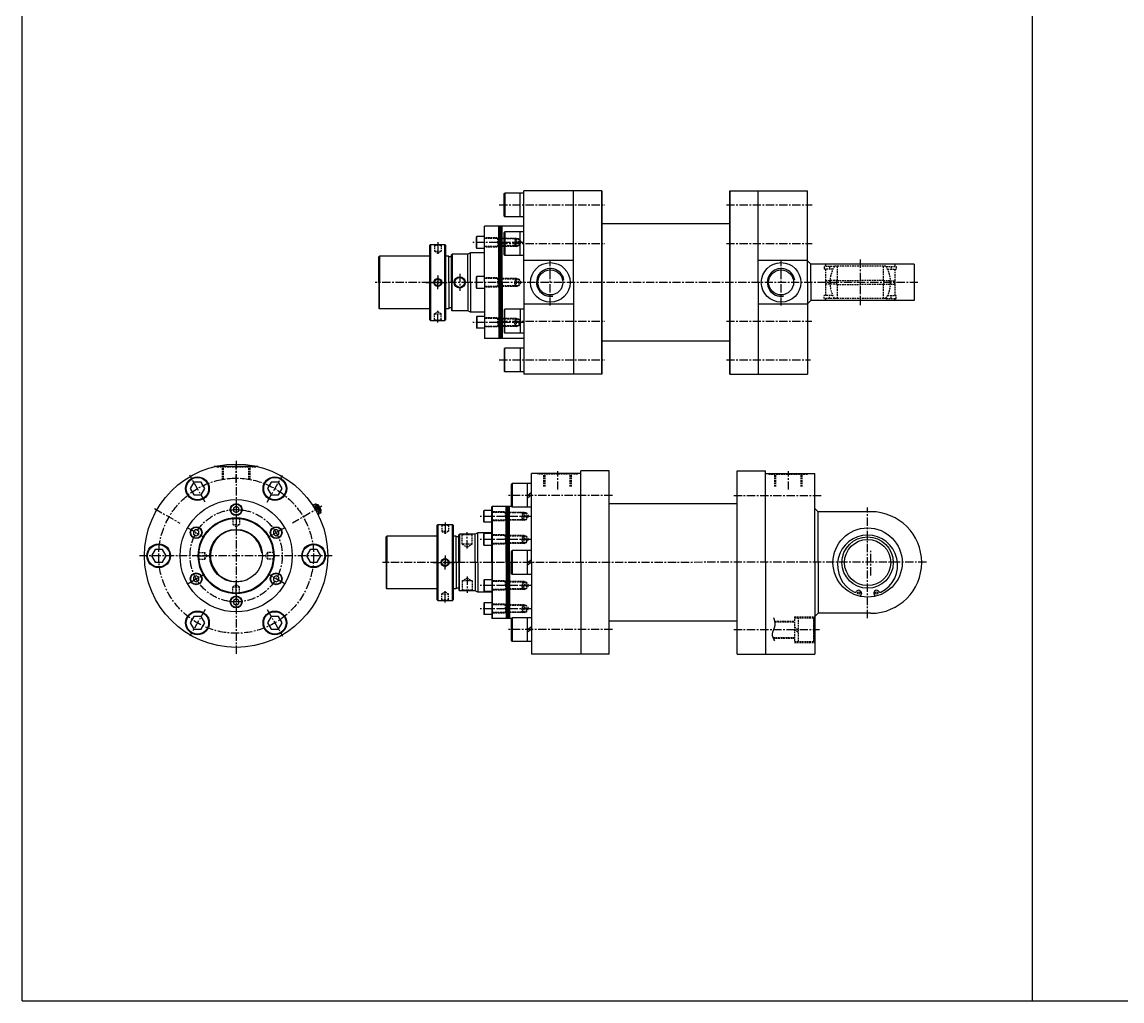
# Model space of a CAD drawing. Extents: x 0 to 8675, y 0 to 2968.
# Drawn here: x 0 to 1668, y 0 to 1484 of the extents above; entities that cross this region are included whole.
import ezdxf

# ---------------------------------------------------------------- set-up
doc = ezdxf.new("R2010")
doc.units = 0
doc.header["$LTSCALE"] = 5
doc.header["$MEASUREMENT"] = 0
doc.header["$PDMODE"] = 34
doc.linetypes.add('CENTERX2', pattern=[4, 2.5, -0.5, 0.5, -0.5])
doc.linetypes.add('HIDDENX2', pattern=[0.75, 0.5, -0.25])
doc.layers.get('0').update_dxf_attribs({"linetype": 'CONTINUOUS'})
doc.layers.get('Defpoints').update_dxf_attribs({"linetype": 'CONTINUOUS'})
for name, color, linetype in [('CEN', 1, 'CENTERX2'), ('DIM', 3, 'CONTINUOUS'), ('HID', 2, 'HIDDENX2'), ('ML', 3, 'CONTINUOUS'), ('테두리', 7, 'CONTINUOUS')]:
    doc.layers.add(name, color=color, linetype=linetype)

msp = doc.modelspace()

# ---------------------------------------------------------------- linework, layer by layer
for p, q in [((0, 0), (0, 1902.7)), ((1532.4, 0), (1532.4, 1902.7))]:
    msp.add_line(p, q)
at = {"layer": 'CEN'}
for p, q in [((723.7, 1206.7), (884.2, 1206.7)), ((1068.3, 1206.7), (1198.3, 1206.7)), ((630.5, 1150), (630.5, 1130.4)), ((630.5, 1150), (630.5, 1130.4)), ((760.9, 1149.8), (683.7, 1149.8)), ((723.7, 1148), (884.2, 1148)), ((1068.3, 1148), (1198.5, 1148)), ((801.3, 1054), (801.3, 1123.6)), ((1151.3, 1054), (1151.3, 1123.6)), ((1271.3, 1123.8), (1271.3, 1054.5)), ((663.8, 1102.2), (663.8, 1076.3)), ((1358.9, 1089.2), (535.8, 1089.2)), ((612.4, 1089.2), (647.7, 1089.2)), ((612.4, 1089.2), (647.7, 1089.2)), ((612.4, 1089.2), (647.7, 1089.2)), ((612.4, 1089.2), (647.7, 1089.2)), ((630.5, 1099.7), (630.5, 1079.4)), ((630.5, 1078.7), (630.5, 1099)), ((630.5, 1028.5), (630.5, 1048)), ((630.5, 1028.5), (630.5, 1048)), ((760.9, 1028.6), (683.7, 1028.6)), ((723.7, 1030.5), (884.2, 1030.5)), ((1068.3, 1030.5), (1198, 1030.5)), ((723.7, 971.7), (884.2, 971.7)), ((1068.3, 971.7), (1196.1, 971.7)), ((324.8, 818.6), (324.8, 526)), ((324.8, 785.4), (324.8, 813.2)), ((812.5, 775.1), (812.5, 802.9)), ((1162.5, 775.1), (1162.5, 802.9)), ((277.8, 756.3), (254.4, 796.9)), ((371.9, 756.3), (395.3, 796.9)), ((895.5, 766.4), (735.1, 766.4)), ((1079.5, 766.4), (1213.3, 766.4)), ((201.2, 746.3), (239.2, 724.4)), ((324.8, 734.1), (324.8, 716.1)), ((454.6, 749.8), (410.5, 724.4)), ((772, 734.6), (694.9, 734.6)), ((1282.5, 580.2), (1282.5, 748.1)), ((641.7, 725.4), (641.7, 705.8)), ((641.7, 725.4), (641.7, 705.8)), ((252.2, 716.8), (276.2, 702.9)), ((397.5, 716.8), (373.4, 702.9)), ((675, 686.1), (675, 710.7)), ((772, 699.6), (694.9, 699.6)), ((470.6, 674.9), (177.7, 674.9)), ((265.6, 674.9), (283.6, 674.9)), ((384.1, 674.9), (366, 674.9)), ((641.7, 675.1), (641.7, 654.9)), ((641.7, 654.1), (641.7, 674.4)), ((1287.5, 645.1), (1287.5, 682.3)), ((1371.9, 665.1), (547, 664.6)), ((623.6, 664.6), (658.9, 664.6)), ((623.6, 664.6), (658.9, 664.6)), ((623.6, 664.6), (658.9, 664.6)), ((623.6, 664.6), (658.9, 664.6)), ((252.2, 632.9), (276.2, 646.8)), ((397.5, 632.9), (373.4, 646.8)), ((675, 643.2), (675, 618.5)), ((324.8, 615.6), (324.8, 633.7)), ((641.7, 603.9), (641.7, 623.4)), ((641.7, 603.9), (641.7, 623.4)), ((772, 629.6), (694.9, 629.6)), ((277.8, 593.4), (254.4, 552.8)), ((371.9, 593.4), (395.3, 552.8)), ((772, 594.6), (694.9, 594.6)), ((895.5, 562.9), (735.1, 562.9)), ((1079.5, 562.9), (1209.6, 562.9))]:
    msp.add_line(p, q, dxfattribs=at)
for radius in [117.5, 70]:
    msp.add_circle((324.8, 674.9), radius, dxfattribs=at)
at = {"layer": 'Defpoints', "color": 0, "linetype": 'ByBlock'}
for p in [(712.5, 749.6), (662.5, 622.6), (712.5, 579.6)]:
    msp.add_point(p, dxfattribs=at)
at = {"layer": 'DIM'}
msp.add_spline([(1141.7, 545.7), (1138.1, 555.9), (1142.3, 569.9), (1140.2, 580.6)], degree=3, dxfattribs=at)
at = {"layer": 'HID'}
for p, q in [((728.3, 1156.8), (701.3, 1156.8)), ((750.2, 1155.8), (701.3, 1155.8)), ((721.9, 1155), (720.3, 1155.8)), ((721.9, 1149.8), (721.9, 1155.8)), ((753.3, 1155), (721.9, 1155)), ((747.5, 1155.8), (748.4, 1155)), ((747.5, 1155.8), (747.5, 1149.8)), ((748.4, 1155), (748.4, 1149.8)), ((750.2, 1155.8), (750.2, 1149.8)), ((750.2, 1155.8), (751.9, 1155)), ((753.3, 1155), (757.2, 1149.8)), ((753.3, 1149.8), (753.3, 1155)), ((753.3, 1149.8), (753.3, 1155)), ((625.5, 1145.7), (624.5, 1146.7)), ((625.5, 1145.7), (624.5, 1146.7)), ((625.5, 1145.7), (625.5, 1136.7)), ((625.5, 1145.7), (625.5, 1136.7)), ((625.5, 1145.7), (635.5, 1145.7)), ((625.5, 1145.7), (635.5, 1145.7)), ((625.5, 1136.7), (635.5, 1136.7)), ((625.5, 1136.7), (630.5, 1133.5)), ((625.5, 1136.7), (630.5, 1133.5)), ((625.5, 1136.7), (635.5, 1136.7)), ((630.5, 1133.5), (635.5, 1136.7)), ((630.5, 1133.5), (635.5, 1136.7)), ((635.5, 1145.7), (636.5, 1146.7)), ((635.5, 1145.7), (636.5, 1146.7)), ((635.5, 1145.7), (635.5, 1136.7)), ((635.5, 1145.7), (635.5, 1136.7)), ((750.2, 1143.8), (701.3, 1143.8)), ((728.3, 1142.8), (701.3, 1142.8)), ((721.9, 1144.7), (720.3, 1143.8)), ((721.9, 1149.8), (721.9, 1143.8)), ((753.3, 1144.7), (721.9, 1144.7)), ((747.5, 1143.8), (747.5, 1149.8)), ((747.5, 1143.8), (748.4, 1144.7)), ((748.4, 1144.7), (748.4, 1149.8)), ((750.2, 1143.8), (750.2, 1149.8)), ((750.2, 1143.8), (751.9, 1144.7)), ((753.3, 1144.7), (757.2, 1149.8)), ((753.3, 1149.8), (753.3, 1144.7)), ((753.3, 1149.8), (753.3, 1144.7)), ((1232.2, 1113.4), (1216.8, 1113.4)), ((1216.8, 1113.4), (1216.8, 1109.2)), ((1229.9, 1109.2), (1216.8, 1109.2)), ((1218.8, 1116.7), (1218.8, 1113.4)), ((1218.8, 1109.2), (1218.8, 1069.2)), ((1224.7, 1113.4), (1224.7, 1109.2)), ((1310.3, 1113.7), (1232.4, 1113.7)), ((1236.3, 1113.7), (1236.3, 1092.2)), ((1306.3, 1113.7), (1306.3, 1092.2)), ((1310.5, 1113.4), (1325.8, 1113.4)), ((1312.8, 1109.2), (1325.8, 1109.2)), ((1318, 1113.4), (1318, 1109.2)), ((1323.8, 1116.7), (1323.8, 1113.4)), ((1323.8, 1109.2), (1323.8, 1069.2)), ((1325.8, 1113.4), (1325.8, 1109.2)), ((728.3, 1096.2), (701.3, 1096.2)), ((750.2, 1095.2), (701.3, 1095.2)), ((721.9, 1094.3), (720.3, 1095.2)), ((721.9, 1089.2), (721.9, 1095.2)), ((753.3, 1094.3), (721.9, 1094.3)), ((721.9, 1089.2), (721.9, 1083.2)), ((747.5, 1095.2), (748.4, 1094.3)), ((747.5, 1095.2), (747.5, 1089.2)), ((747.5, 1083.2), (747.5, 1089.2)), ((748.4, 1094.3), (748.4, 1089.2)), ((748.4, 1084.1), (748.4, 1089.2)), ((750.2, 1095.2), (751.9, 1094.3)), ((750.2, 1095.2), (750.2, 1089.2)), ((750.2, 1083.2), (750.2, 1089.2)), ((753.3, 1094.3), (757.2, 1089.2)), ((753.3, 1089.2), (753.3, 1094.3)), ((753.3, 1089.2), (753.3, 1094.3)), ((753.3, 1084.1), (757.2, 1089.2)), ((753.3, 1089.2), (753.3, 1084.1)), ((753.3, 1089.2), (753.3, 1084.1)), ((1236.3, 1092.2), (1218.8, 1091.7)), ((1236.3, 1086.2), (1218.8, 1086.7)), ((1236.3, 1092.2), (1271.3, 1092.2)), ((1236.3, 1086.2), (1271.3, 1086.2)), ((1236.3, 1086.2), (1236.3, 1064.7)), ((1306.3, 1092.2), (1271.3, 1092.2)), ((1306.3, 1086.2), (1271.3, 1086.2)), ((1306.3, 1092.2), (1323.8, 1091.7)), ((1306.3, 1086.2), (1323.8, 1086.7)), ((1306.3, 1086.2), (1306.3, 1064.7)), ((750.2, 1083.2), (701.3, 1083.2)), ((728.3, 1082.2), (701.3, 1082.2)), ((721.9, 1084.1), (720.3, 1083.2)), ((753.3, 1084.1), (721.9, 1084.1)), ((747.5, 1083.2), (748.4, 1084.1)), ((750.2, 1083.2), (751.9, 1084.1)), ((1229.9, 1069.2), (1216.8, 1069.2)), ((1216.8, 1065), (1216.8, 1069.2)), ((1224.7, 1065), (1224.7, 1069.2)), ((1312.8, 1069.2), (1325.8, 1069.2)), ((1318, 1065), (1318, 1069.2)), ((1325.8, 1065), (1325.8, 1069.2)), ((1232.2, 1065), (1216.8, 1065)), ((1218.8, 1065), (1218.8, 1061.7)), ((1218.8, 1061.7), (1218.8, 1065)), ((1310.3, 1064.7), (1232.4, 1064.7)), ((1310.5, 1065), (1325.8, 1065)), ((1323.8, 1061.7), (1323.8, 1065)), ((1323.8, 1065), (1323.8, 1061.7)), ((625.5, 1041.7), (630.5, 1044.9)), ((625.5, 1041.7), (630.5, 1044.9)), ((625.5, 1032.7), (625.5, 1041.7)), ((625.5, 1032.7), (625.5, 1041.7)), ((625.5, 1041.7), (635.5, 1041.7)), ((625.5, 1041.7), (635.5, 1041.7)), ((630.5, 1044.9), (635.5, 1041.7)), ((630.5, 1044.9), (635.5, 1041.7)), ((635.5, 1032.7), (635.5, 1041.7)), ((635.5, 1032.7), (635.5, 1041.7)), ((728.3, 1035.6), (701.3, 1035.6)), ((750.2, 1034.6), (701.3, 1034.6)), ((721.9, 1033.7), (720.3, 1034.6)), ((721.9, 1028.6), (721.9, 1034.6)), ((747.5, 1034.6), (747.5, 1028.6)), ((747.5, 1034.6), (748.4, 1033.7)), ((750.2, 1034.6), (750.2, 1028.6)), ((750.2, 1034.6), (751.9, 1033.7)), ((625.5, 1032.7), (624.5, 1031.7)), ((625.5, 1032.7), (624.5, 1031.7)), ((625.5, 1032.7), (635.5, 1032.7)), ((625.5, 1032.7), (635.5, 1032.7)), ((635.5, 1032.7), (636.5, 1031.7)), ((635.5, 1032.7), (636.5, 1031.7)), ((750.2, 1022.6), (701.3, 1022.6)), ((728.3, 1021.6), (701.3, 1021.6)), ((721.9, 1023.5), (720.3, 1022.6)), ((753.3, 1033.7), (721.9, 1033.7)), ((721.9, 1028.6), (721.9, 1022.6)), ((753.3, 1023.5), (721.9, 1023.5)), ((747.5, 1022.6), (747.5, 1028.6)), ((747.5, 1022.6), (748.4, 1023.5)), ((748.4, 1033.7), (748.4, 1028.6)), ((748.4, 1023.5), (748.4, 1028.6)), ((750.2, 1022.6), (750.2, 1028.6)), ((750.2, 1022.6), (751.9, 1023.5)), ((753.3, 1033.7), (757.2, 1028.6)), ((753.3, 1028.6), (753.3, 1033.7)), ((753.3, 1028.6), (753.3, 1033.7)), ((753.3, 1023.5), (757.2, 1028.6)), ((753.3, 1028.6), (753.3, 1023.5)), ((753.3, 1028.6), (753.3, 1023.5)), ((294.8, 808.9), (294.8, 809.9)), ((354.8, 808.9), (294.8, 808.9)), ((303.9, 789.9), (303.9, 808.9)), ((305.8, 789.9), (305.8, 808.9)), ((343.8, 789.9), (343.8, 808.9)), ((345.8, 789.9), (345.8, 808.9)), ((354.8, 808.9), (354.8, 809.9)), ((782.5, 798.6), (782.5, 799.6)), ((842.5, 798.6), (782.5, 798.6)), ((791.6, 779.6), (791.6, 798.6)), ((793.5, 779.6), (793.5, 798.6)), ((831.5, 779.6), (831.5, 798.6)), ((833.5, 779.6), (833.5, 798.6)), ((842.5, 798.6), (842.5, 799.6)), ((1132.5, 798.6), (1132.5, 799.6)), ((1132.5, 798.6), (1192.5, 798.6)), ((1141.6, 779.6), (1141.6, 798.6)), ((1143.5, 779.6), (1143.5, 798.6)), ((1181.5, 779.6), (1181.5, 798.6)), ((1183.5, 779.6), (1183.5, 798.6)), ((1192.5, 798.6), (1192.5, 799.6)), ((739.5, 741.6), (712.5, 741.6)), ((761.4, 740.6), (712.5, 740.6)), ((733.1, 739.7), (731.5, 740.6)), ((733.1, 734.6), (733.1, 740.6)), ((764.5, 739.7), (733.1, 739.7)), ((733.1, 734.6), (733.1, 728.6)), ((758.7, 740.6), (758.7, 734.6)), ((758.7, 740.6), (759.5, 739.7)), ((758.7, 728.6), (758.7, 734.6)), ((759.5, 739.7), (759.5, 734.6)), ((759.5, 729.5), (759.5, 734.6)), ((761.4, 740.6), (761.4, 734.6)), ((761.4, 740.6), (763, 739.7)), ((761.4, 728.6), (761.4, 734.6)), ((764.5, 739.7), (768.4, 734.6)), ((764.5, 734.6), (764.5, 739.7)), ((764.5, 734.6), (764.5, 739.7)), ((764.5, 729.5), (768.4, 734.6)), ((764.5, 734.6), (764.5, 729.5)), ((764.5, 734.6), (764.5, 729.5)), ((319.8, 731.4), (319.1, 732.1)), ((319.8, 731.4), (329.8, 731.4)), ((319.8, 731.4), (319.8, 722.4)), ((319.8, 722.4), (324.8, 719.2)), ((319.8, 722.4), (329.8, 722.4)), ((324.8, 719.2), (329.8, 722.4)), ((329.8, 731.4), (330.5, 732.1)), ((329.8, 731.4), (329.8, 722.4)), ((636.7, 721.1), (635.7, 722.1)), ((636.7, 721.1), (635.7, 722.1)), ((636.7, 721.1), (636.7, 712.1)), ((636.7, 721.1), (636.7, 712.1)), ((636.7, 721.1), (646.7, 721.1)), ((636.7, 721.1), (646.7, 721.1)), ((646.7, 721.1), (647.7, 722.1)), ((646.7, 721.1), (647.7, 722.1)), ((646.7, 721.1), (646.7, 712.1)), ((646.7, 721.1), (646.7, 712.1)), ((761.4, 728.6), (712.5, 728.6)), ((739.5, 727.6), (712.5, 727.6)), ((733.1, 729.5), (731.5, 728.6)), ((764.5, 729.5), (733.1, 729.5)), ((758.7, 728.6), (759.5, 729.5)), ((761.4, 728.6), (763, 729.5)), ((636.7, 712.1), (641.7, 709)), ((636.7, 712.1), (641.7, 709)), ((636.7, 712.1), (646.7, 712.1)), ((636.7, 712.1), (646.7, 712.1)), ((641.7, 709), (646.7, 712.1)), ((641.7, 709), (646.7, 712.1)), ((666.5, 707.6), (667.5, 706.6)), ((682.5, 706.6), (667.5, 706.6)), ((667.5, 692.6), (667.5, 706.6)), ((682.5, 706.6), (683.5, 707.6)), ((682.5, 692.6), (682.5, 706.6)), ((739.5, 706.6), (712.5, 706.6)), ((761.4, 705.6), (712.5, 705.6)), ((733.1, 704.7), (731.5, 705.6)), ((733.1, 699.6), (733.1, 705.6)), ((764.5, 704.7), (733.1, 704.7)), ((758.7, 705.6), (759.5, 704.7)), ((758.7, 705.6), (758.7, 699.6)), ((759.5, 704.7), (759.5, 699.6)), ((761.4, 705.6), (761.4, 699.6)), ((761.4, 705.6), (763, 704.7)), ((764.5, 704.7), (768.4, 699.6)), ((764.5, 699.6), (764.5, 704.7)), ((764.5, 699.6), (764.5, 704.7)), ((682.5, 692.6), (667.5, 692.6)), ((667.5, 692.6), (675, 688)), ((675, 688), (682.5, 692.6)), ((761.4, 693.6), (712.5, 693.6)), ((739.5, 692.6), (712.5, 692.6)), ((733.1, 694.5), (731.5, 693.6)), ((733.1, 699.6), (733.1, 693.6)), ((764.5, 694.5), (733.1, 694.5)), ((758.7, 693.6), (758.7, 699.6)), ((758.7, 693.6), (759.5, 694.5)), ((759.5, 694.5), (759.5, 699.6)), ((761.4, 693.6), (761.4, 699.6)), ((761.4, 693.6), (763, 694.5)), ((764.5, 694.5), (768.4, 699.6)), ((764.5, 699.6), (764.5, 694.5)), ((764.5, 699.6), (764.5, 694.5)), ((268.3, 679.9), (267.6, 680.6)), ((268.3, 669.9), (267.6, 669.2)), ((268.3, 679.9), (277.3, 679.9)), ((268.3, 669.9), (268.3, 679.9)), ((268.3, 669.9), (277.3, 669.9)), ((280.5, 674.9), (277.3, 679.9)), ((277.3, 669.9), (277.3, 679.9)), ((277.3, 669.9), (280.5, 674.9)), ((372.3, 679.9), (369.2, 674.9)), ((369.2, 674.9), (372.3, 669.9)), ((381.3, 679.9), (372.3, 679.9)), ((372.3, 679.9), (372.3, 669.9)), ((381.3, 669.9), (372.3, 669.9)), ((381.3, 679.9), (382, 680.6)), ((381.3, 679.9), (381.3, 669.9)), ((381.3, 669.9), (382, 669.2)), ((667.5, 636.6), (675, 641.2)), ((682.5, 636.6), (667.5, 636.6)), ((667.5, 636.6), (667.5, 622.6)), ((675, 641.2), (682.5, 636.6)), ((682.5, 636.6), (682.5, 622.6)), ((739.5, 636.6), (712.5, 636.6)), ((761.4, 635.6), (712.5, 635.6)), ((733.1, 634.7), (731.5, 635.6)), ((733.1, 629.6), (733.1, 635.6)), ((764.5, 634.7), (733.1, 634.7)), ((758.7, 635.6), (759.5, 634.7)), ((758.7, 635.6), (758.7, 629.6)), ((759.5, 634.7), (759.5, 629.6)), ((761.4, 635.6), (763, 634.7)), ((761.4, 635.6), (761.4, 629.6)), ((764.5, 634.7), (768.4, 629.6)), ((764.5, 629.6), (764.5, 634.7)), ((764.5, 629.6), (764.5, 634.7)), ((319.8, 618.4), (319.1, 617.7)), ((324.8, 630.6), (319.8, 627.4)), ((319.8, 618.4), (319.8, 627.4)), ((329.8, 627.4), (319.8, 627.4)), ((329.8, 618.4), (319.8, 618.4)), ((329.8, 627.4), (324.8, 630.6)), ((329.8, 618.4), (329.8, 627.4)), ((329.8, 618.4), (330.5, 617.7)), ((636.7, 617.1), (641.7, 620.3)), ((636.7, 617.1), (641.7, 620.3)), ((641.7, 620.3), (646.7, 617.1)), ((641.7, 620.3), (646.7, 617.1)), ((666.5, 621.6), (667.5, 622.6)), ((682.5, 622.6), (667.5, 622.6)), ((682.5, 622.6), (683.5, 621.6)), ((761.4, 623.6), (712.5, 623.6)), ((739.5, 622.6), (712.5, 622.6)), ((733.1, 624.5), (731.5, 623.6)), ((733.1, 629.6), (733.1, 623.6)), ((764.5, 624.5), (733.1, 624.5)), ((758.7, 623.6), (758.7, 629.6)), ((758.7, 623.6), (759.5, 624.5)), ((759.5, 624.5), (759.5, 629.6)), ((761.4, 623.6), (761.4, 629.6)), ((761.4, 623.6), (763, 624.5)), ((764.5, 624.5), (768.4, 629.6)), ((764.5, 629.6), (764.5, 624.5)), ((764.5, 629.6), (764.5, 624.5)), ((636.7, 608.1), (635.7, 607.1)), ((636.7, 608.1), (635.7, 607.1)), ((636.7, 608.1), (636.7, 617.1)), ((636.7, 608.1), (636.7, 617.1)), ((636.7, 617.1), (646.7, 617.1)), ((636.7, 617.1), (646.7, 617.1)), ((636.7, 608.1), (646.7, 608.1)), ((636.7, 608.1), (646.7, 608.1)), ((646.7, 608.1), (646.7, 617.1)), ((646.7, 608.1), (646.7, 617.1)), ((646.7, 608.1), (647.7, 607.1)), ((646.7, 608.1), (647.7, 607.1)), ((739.5, 601.6), (712.5, 601.6)), ((761.4, 600.6), (712.5, 600.6)), ((733.1, 599.7), (731.5, 600.6)), ((733.1, 594.6), (733.1, 600.6)), ((758.7, 600.6), (759.5, 599.7)), ((758.7, 600.6), (758.7, 594.6)), ((761.4, 600.6), (763, 599.7)), ((761.4, 600.6), (761.4, 594.6)), ((761.4, 588.6), (712.5, 588.6)), ((739.5, 587.6), (712.5, 587.6)), ((733.1, 589.5), (731.5, 588.6)), ((764.5, 599.7), (733.1, 599.7)), ((733.1, 594.6), (733.1, 588.6)), ((764.5, 589.5), (733.1, 589.5)), ((758.7, 588.6), (758.7, 594.6)), ((758.7, 588.6), (759.5, 589.5)), ((759.5, 599.7), (759.5, 594.6)), ((759.5, 589.5), (759.5, 594.6)), ((761.4, 588.6), (761.4, 594.6)), ((761.4, 588.6), (763, 589.5)), ((764.5, 599.7), (768.4, 594.6)), ((764.5, 594.6), (764.5, 599.7)), ((764.5, 594.6), (764.5, 599.7)), ((764.5, 589.5), (768.4, 594.6)), ((764.5, 594.6), (764.5, 589.5)), ((764.5, 594.6), (764.5, 589.5)), ((1141.7, 575.9), (1171.6, 575.9)), ((1142, 574.9), (1171.6, 574.9)), ((1171.6, 582.4), (1171.6, 544.9)), ((1171.6, 582.4), (1202.5, 582.4)), ((1171.6, 580.9), (1200.5, 580.9)), ((1177.5, 544.9), (1177.5, 580.9)), ((1200.5, 580.9), (1200.5, 544.9)), ((1201.5, 579.9), (1200.5, 580.9)), ((1201.5, 545.9), (1201.5, 579.9)), ((1139.1, 550.9), (1171.6, 550.9)), ((1171.6, 567), (1177.5, 562.4)), ((1171.6, 563.5), (1177.5, 558.9)), ((1139.6, 549.9), (1171.6, 549.9)), ((1171.6, 544.9), (1200.5, 544.9)), ((1171.6, 543.4), (1202.5, 543.4)), ((1201.5, 545.9), (1200.5, 544.9))]:
    msp.add_line(p, q, dxfattribs=at)
for centre, radius, start, end in [((1271.3, 1089.2), 46, 147.8181, 212.1819), ((1271.3, 1089.2), 46, 327.8181, 32.1819), ((1215.9, 1089.2), 3.89, 319.9812, 40.0188), ((1228.8, 1089.2), 4.29, 141.2481, 218.7519), ((1222.1, 1089.2), 4.29, 321.2481, 38.7519), ((1239.9, 1089.2), 4.63, 139.6294, 220.3706), ((1302.8, 1089.2), 4.63, 319.6294, 40.3706), ((1320.6, 1089.2), 4.29, 141.2481, 218.7519), ((1313.9, 1089.2), 4.29, 321.2481, 38.7519), ((1326.8, 1089.2), 3.89, 139.9812, 220.0188)]:
    msp.add_arc(centre, radius, start, end, dxfattribs=at)
at = {"layer": 'ML'}
for p, q in [((731.4, 1223.7), (732.4, 1224.7)), ((731.4, 1189.7), (731.4, 1223.7)), ((761.3, 1224.7), (732.4, 1224.7)), ((732.4, 1224.7), (732.4, 1188.7)), ((755.4, 1188.7), (755.4, 1224.7)), ((879.3, 1228.2), (761.3, 1228.2)), ((761.3, 1089.2), (761.3, 1228.2)), ((761.3, 1089.2), (761.3, 1228.2)), ((836.3, 1089.2), (836.3, 1228.2)), ((836.3, 1089.2), (836.3, 1228.2)), ((879.3, 1228.2), (879.3, 950.2)), ((879.3, 950.2), (879.3, 1228.2)), ((1073.3, 1228.2), (1191.3, 1228.2)), ((1073.3, 1228.2), (1073.3, 950.2)), ((1073.3, 950.2), (1073.3, 1228.2)), ((1116.3, 1089.2), (1116.3, 1228.2)), ((1116.3, 1089.2), (1116.3, 1228.2)), ((1191.3, 1089.2), (1191.3, 1228.2)), ((731.4, 1189.7), (732.4, 1188.7)), ((761.3, 1188.7), (732.4, 1188.7)), ((701.3, 1089.2), (701.3, 1174.2)), ((761.3, 1174.2), (701.3, 1174.2)), ((723.3, 1089.2), (723.3, 1174.2)), ((725, 1089.2), (725, 1174.2)), ((726.7, 1089.2), (726.7, 1174.2)), ((728.3, 1089.2), (728.3, 1174.2)), ((1073.3, 1178.2), (879.3, 1178.2)), ((690, 1158.8), (689.3, 1158.1)), ((689.3, 1141.5), (689.3, 1158.1)), ((690, 1140.8), (690, 1158.8)), ((701.3, 1158.8), (690, 1158.8)), ((731.4, 1165), (732.4, 1166)), ((731.4, 1131), (731.4, 1165)), ((761.3, 1166), (732.4, 1166)), ((732.4, 1166), (732.4, 1130)), ((755.4, 1130), (755.4, 1166)), ((619.5, 1146.7), (618.5, 1145.7)), ((619.5, 1146.7), (618.5, 1145.7)), ((618.5, 1032.7), (618.5, 1145.7)), ((618.5, 1145.7), (618.5, 1032.7)), ((619.5, 1146.7), (619.5, 1031.7)), ((619.5, 1031.7), (619.5, 1146.7)), ((619.5, 1146.7), (641.5, 1146.7)), ((619.5, 1146.7), (641.5, 1146.7)), ((641.5, 1146.7), (641.5, 1031.7)), ((641.5, 1031.7), (641.5, 1146.7)), ((641.5, 1146.7), (642.5, 1145.7)), ((641.5, 1146.7), (642.5, 1145.7)), ((642.5, 1032.7), (642.5, 1145.7)), ((642.5, 1145.7), (642.5, 1032.7)), ((689.3, 1141.5), (690, 1140.8)), ((701.3, 1140.8), (690, 1140.8)), ((541.3, 1128.2), (542.3, 1129.2)), ((541.3, 1089.2), (541.3, 1128.2)), ((542.3, 1129.2), (542.3, 1089.2)), ((618.5, 1129.2), (542.3, 1129.2)), ((647.3, 1129.2), (642.5, 1129.2)), ((647.3, 1089.2), (647.3, 1129.2)), ((651.3, 1128), (647.3, 1128)), ((652.3, 1132.2), (651.3, 1131.2)), ((651.3, 1089.2), (651.3, 1131.2)), ((652.3, 1132.2), (652.3, 1089.2)), ((676.3, 1132.2), (652.3, 1132.2)), ((680.3, 1134.2), (676.3, 1132.2)), ((676.3, 1089.2), (676.3, 1132.2)), ((680.3, 1089.2), (680.3, 1134.2)), ((701.3, 1134.2), (680.3, 1134.2)), ((731.4, 1131), (732.4, 1130)), ((761.3, 1130), (732.4, 1130)), ((836.3, 1122.3), (761.3, 1122.3)), ((1191.3, 1122.3), (1116.3, 1122.3)), ((1196.3, 1116.7), (1191.3, 1121.7)), ((1353.3, 1116.7), (1196.3, 1116.7)), ((1196.3, 1089.2), (1196.3, 1116.7)), ((1353.3, 1116.7), (1353.3, 1061.7)), ((541.3, 1089.2), (541.3, 1050.2)), ((542.3, 1049.2), (542.3, 1089.2)), ((647.3, 1089.2), (647.3, 1049.2)), ((651.3, 1089.2), (651.3, 1047.2)), ((652.3, 1046.2), (652.3, 1089.2)), ((676.3, 1089.2), (676.3, 1046.2)), ((680.3, 1089.2), (680.3, 1044.2)), ((690, 1098.2), (689.3, 1097.5)), ((689.3, 1080.9), (689.3, 1097.5)), ((690, 1080.2), (690, 1098.2)), ((701.3, 1098.2), (690, 1098.2)), ((701.3, 1089.2), (701.3, 1004.2)), ((723.3, 1089.2), (723.3, 1004.2)), ((725, 1089.2), (725, 1004.2)), ((726.7, 1089.2), (726.7, 1004.2)), ((728.3, 1089.2), (728.3, 1004.2)), ((761.3, 1089.2), (761.3, 950.2)), ((761.3, 1089.2), (761.3, 950.2)), ((836.3, 1089.2), (836.3, 950.2)), ((879.3, 1089.2), (879.3, 950.2)), ((1073.3, 1089.2), (1073.3, 950.2)), ((1116.3, 1089.2), (1116.3, 950.2)), ((1191.3, 1089.2), (1191.3, 950.2)), ((1196.3, 1089.2), (1196.3, 1061.7)), ((689.3, 1080.9), (690, 1080.2)), ((701.3, 1080.2), (690, 1080.2)), ((836.3, 1056.1), (761.3, 1056.1)), ((1191.3, 1056.1), (1116.3, 1056.1)), ((1196.3, 1061.7), (1191.3, 1056.7)), ((1353.3, 1061.7), (1196.3, 1061.7)), ((541.3, 1050.2), (542.3, 1049.2)), ((618.5, 1049.2), (542.3, 1049.2)), ((647.3, 1049.2), (642.5, 1049.2)), ((651.3, 1050.5), (647.3, 1050.5)), ((652.3, 1046.2), (651.3, 1047.2)), ((676.3, 1046.2), (652.3, 1046.2)), ((680.3, 1044.2), (676.3, 1046.2)), ((680.3, 1044.2), (676.3, 1046.2)), ((701.3, 1044.2), (680.3, 1044.2)), ((701.3, 1044.2), (680.3, 1044.2)), ((689.3, 1036.9), (690, 1037.6)), ((689.3, 1036.9), (689.3, 1020.3)), ((690, 1037.6), (690, 1019.6)), ((701.3, 1037.6), (690, 1037.6)), ((731.4, 1047.5), (732.4, 1048.5)), ((731.4, 1047.5), (731.4, 1013.5)), ((732.4, 1012.5), (732.4, 1048.5)), ((761.3, 1048.5), (732.4, 1048.5)), ((755.4, 1048.5), (755.4, 1012.5)), ((619.5, 1031.7), (618.5, 1032.7)), ((619.5, 1031.7), (618.5, 1032.7)), ((619.5, 1031.7), (641.5, 1031.7)), ((619.5, 1031.7), (641.5, 1031.7)), ((641.5, 1031.7), (642.5, 1032.7)), ((641.5, 1031.7), (642.5, 1032.7)), ((690, 1019.6), (689.3, 1020.3)), ((701.3, 1019.6), (690, 1019.6)), ((761.3, 1004.2), (701.3, 1004.2)), ((731.4, 1013.5), (732.4, 1012.5)), ((761.3, 1012.5), (732.4, 1012.5)), ((731.4, 988.7), (732.4, 989.7)), ((731.4, 988.7), (731.4, 954.7)), ((732.4, 953.7), (732.4, 989.7)), ((761.3, 989.7), (732.4, 989.7)), ((755.4, 989.7), (755.4, 953.7)), ((1073.3, 1000.2), (879.3, 1000.2)), ((731.4, 954.7), (732.4, 953.7)), ((761.3, 953.7), (732.4, 953.7)), ((879.3, 950.2), (761.3, 950.2)), ((1073.3, 950.2), (1191.3, 950.2)), ((357.9, 809.9), (291.7, 809.9)), ((847.5, 664.6), (847.5, 803.6)), ((890.5, 803.6), (847.5, 803.6)), ((890.5, 525.6), (890.5, 803.6)), ((1084.5, 525.6), (1084.5, 803.6)), ((1084.5, 803.6), (1127.5, 803.6)), ((1127.5, 664.6), (1127.5, 803.6)), ((742.6, 783.4), (743.6, 784.4)), ((743.6, 784.4), (743.6, 748.4)), ((772.5, 784.4), (743.6, 784.4)), ((766.6, 748.4), (766.6, 784.4)), ((847.5, 799.6), (772.5, 799.6)), ((772.5, 664.6), (772.5, 799.6)), ((1127.5, 799.6), (1202.5, 799.6)), ((1202.5, 664.6), (1202.5, 799.6)), ((742.6, 749.4), (742.6, 783.4)), ((772.5, 770.5), (766.6, 765.9)), ((444.7, 753.3), (441, 751.2)), ((444.7, 753.3), (441.2, 751.3)), ((444.8, 753.3), (441.3, 751.2)), ((446, 752.9), (444.7, 753.3)), ((446, 752.9), (453, 740.8)), ((448.3, 752), (447, 751.2)), ((449, 751.8), (448.3, 752)), ((453.3, 743.3), (448.3, 752)), ((453.5, 744), (449, 751.8)), ((449, 751.8), (453.5, 744)), ((772.5, 767), (766.6, 762.4)), ((1084.5, 753.6), (890.5, 753.6)), ((448.9, 748), (444.6, 745.5)), ((450.2, 745.8), (445.9, 743.3)), ((452.7, 739.5), (449, 737.3)), ((452.7, 739.6), (449.2, 737.5)), ((453.3, 743.3), (452, 742.6)), ((453, 740.8), (452.7, 739.5)), ((453.5, 744), (453.3, 743.3)), ((701.2, 743.6), (700.5, 742.9)), ((700.5, 726.3), (700.5, 742.9)), ((701.2, 725.6), (701.2, 743.6)), ((712.5, 743.6), (701.2, 743.6)), ((713, 749.6), (712.5, 749.1)), ((712.5, 664.6), (712.5, 749.1)), ((742.6, 749.6), (713, 749.6)), ((713, 749.6), (713, 579.6)), ((734.5, 664.6), (734.5, 749.6)), ((736.2, 664.6), (736.2, 749.6)), ((737.8, 664.6), (737.8, 749.6)), ((739.5, 664.6), (739.5, 749.6)), ((742.6, 749.4), (743.6, 748.4)), ((772.5, 748.4), (743.6, 748.4)), ((1207.5, 741.6), (1202.5, 746.6)), ((1287.5, 741.6), (1207.5, 741.6)), ((1207.5, 664.6), (1207.5, 741.6)), ((630.7, 722.1), (629.7, 721.1)), ((630.7, 722.1), (629.7, 721.1)), ((629.7, 721.1), (629.7, 608.1)), ((629.7, 608.1), (629.7, 721.1)), ((630.7, 607.1), (630.7, 722.1)), ((630.7, 722.1), (630.7, 607.1)), ((630.7, 722.1), (652.7, 722.1)), ((630.7, 722.1), (652.7, 722.1)), ((652.7, 607.1), (652.7, 722.1)), ((652.7, 722.1), (652.7, 607.1)), ((652.7, 722.1), (653.7, 721.1)), ((652.7, 722.1), (653.7, 721.1)), ((653.7, 721.1), (653.7, 608.1)), ((653.7, 608.1), (653.7, 721.1)), ((700.5, 726.3), (701.2, 725.6)), ((712.5, 725.6), (701.2, 725.6)), ((552.5, 703.6), (553.5, 704.6)), ((552.5, 664.6), (552.5, 703.6)), ((629.7, 704.6), (553.5, 704.6)), ((553.5, 704.6), (553.5, 664.6)), ((658.5, 704.6), (653.7, 704.6)), ((658.5, 664.6), (658.5, 704.6)), ((662.5, 703.4), (658.5, 703.4)), ((663.5, 707.6), (662.5, 706.6)), ((662.5, 664.6), (662.5, 706.6)), ((663.5, 707.6), (663.5, 664.6)), ((687.5, 707.6), (663.5, 707.6)), ((691.5, 709.6), (687.5, 707.6)), ((687.5, 664.6), (687.5, 707.6)), ((712.5, 709.6), (691.5, 709.6)), ((691.5, 664.6), (691.5, 709.6)), ((701.2, 708.6), (700.5, 707.9)), ((700.5, 691.3), (700.5, 707.9)), ((701.2, 690.6), (701.2, 708.6)), ((712.5, 708.6), (701.2, 708.6)), ((700.5, 691.3), (701.2, 690.6)), ((712.5, 690.6), (701.2, 690.6)), ((742.6, 681.6), (743.6, 682.6)), ((742.6, 647.6), (742.6, 681.6)), ((772.5, 682.6), (743.6, 682.6)), ((743.6, 682.6), (743.6, 646.6)), ((766.6, 646.6), (766.6, 682.6)), ((772.5, 668.8), (766.6, 664.1)), ((552.5, 664.6), (552.5, 625.6)), ((553.5, 624.6), (553.5, 664.6)), ((658.5, 664.6), (658.5, 624.6)), ((662.5, 664.6), (662.5, 622.6)), ((663.5, 621.6), (663.5, 664.6)), ((687.5, 664.6), (687.5, 621.6)), ((691.5, 664.6), (691.5, 619.6)), ((712.5, 664.6), (712.5, 580.1)), ((734.5, 664.6), (734.5, 579.6)), ((736.2, 664.6), (736.2, 579.6)), ((737.8, 664.6), (737.8, 579.6)), ((739.5, 664.6), (739.5, 579.6)), ((772.5, 665.2), (766.6, 660.6)), ((772.5, 664.6), (772.5, 525.6)), ((847.5, 664.6), (847.5, 525.6)), ((1127.5, 664.6), (1127.5, 525.6)), ((1202.5, 664.6), (1202.5, 525.6)), ((1207.5, 664.6), (1207.5, 587.6)), ((700.5, 637.9), (701.2, 638.6)), ((700.5, 637.9), (700.5, 621.3)), ((701.2, 638.6), (701.2, 620.6)), ((712.5, 638.6), (701.2, 638.6)), ((742.6, 647.6), (743.6, 646.6)), ((772.5, 646.6), (743.6, 646.6)), ((552.5, 625.6), (553.5, 624.6)), ((629.7, 624.6), (553.5, 624.6)), ((658.5, 624.6), (653.7, 624.6)), ((662.5, 625.9), (658.5, 625.9)), ((663.5, 621.6), (662.5, 622.6)), ((687.5, 621.6), (663.5, 621.6)), ((691.5, 619.6), (687.5, 621.6)), ((712.5, 619.6), (691.5, 619.6)), ((701.2, 620.6), (700.5, 621.3)), ((712.5, 620.6), (701.2, 620.6)), ((1273, 617.4), (1271.3, 613.3)), ((1292, 617.4), (1293.7, 613.3)), ((630.7, 607.1), (629.7, 608.1)), ((630.7, 607.1), (629.7, 608.1)), ((630.7, 607.1), (652.7, 607.1)), ((630.7, 607.1), (652.7, 607.1)), ((652.7, 607.1), (653.7, 608.1)), ((652.7, 607.1), (653.7, 608.1)), ((700.5, 602.9), (701.2, 603.6)), ((700.5, 602.9), (700.5, 586.3)), ((701.2, 603.6), (701.2, 585.6)), ((712.5, 603.6), (701.2, 603.6)), ((701.2, 585.6), (700.5, 586.3)), ((712.5, 585.6), (701.2, 585.6)), ((1202.5, 582.6), (1207.5, 587.6)), ((1287.5, 587.6), (1207.5, 587.6)), ((712.5, 580.1), (713, 579.6)), ((742.6, 579.6), (713, 579.6)), ((742.6, 579.9), (743.6, 580.9)), ((742.6, 545.9), (742.6, 579.9)), ((743.6, 580.9), (743.6, 544.9)), ((772.5, 580.9), (743.6, 580.9)), ((766.6, 544.9), (766.6, 580.9)), ((1084.5, 575.6), (890.5, 575.6)), ((772.5, 567), (766.6, 562.4)), ((772.5, 563.5), (766.6, 558.9)), ((742.6, 545.9), (743.6, 544.9)), ((772.5, 544.9), (743.6, 544.9)), ((890.5, 525.6), (772.5, 525.6)), ((1084.5, 525.6), (1202.5, 525.6))]:
    msp.add_line(p, q, dxfattribs=at)
at = {"layer": 'ML', "color": 2}
for p, q in [((448.9, 748), (441.3, 751.2)), ((445.5, 753.1), (444.6, 745.5)), ((449, 751.8), (447.3, 750.8)), ((452.9, 740.3), (445.9, 743.3)), ((450.2, 745.8), (449.2, 737.5)), ((453.5, 744), (451.8, 743))]:
    msp.add_line(p, q, dxfattribs=at)
at = {"layer": 'ML'}
for points in [[(260.6, 786.2), (255, 776.6), (260.6, 767.1), (271.6, 767.1), (277.1, 776.6), (271.6, 786.2)], [(389.1, 786.2), (378.1, 786.2), (372.5, 776.6), (378.1, 767.1), (389.1, 767.1), (394.6, 776.6)], [(324.8, 749.6), (320.8, 747.2), (320.8, 742.5), (324.8, 740.2), (328.9, 742.5), (328.9, 747.2)], [(260.1, 712.2), (260.1, 707.5), (264.2, 705.2), (268.3, 707.5), (268.3, 712.2), (264.2, 714.6)], [(389.5, 712.2), (385.5, 714.6), (381.4, 712.2), (381.4, 707.5), (385.5, 705.2), (389.5, 707.5)], [(196.3, 674.9), (201.8, 665.3), (212.9, 665.3), (218.4, 674.9), (212.9, 684.5), (201.8, 684.5)], [(453.4, 674.9), (447.9, 684.5), (436.8, 684.5), (431.3, 674.9), (436.8, 665.3), (447.9, 665.3)], [(260.1, 637.5), (264.2, 635.2), (268.3, 637.5), (268.3, 642.2), (264.2, 644.6), (260.1, 642.2)], [(389.5, 637.5), (389.5, 642.2), (385.5, 644.6), (381.4, 642.2), (381.4, 637.5), (385.5, 635.2)], [(324.8, 600.2), (328.9, 602.5), (328.9, 607.2), (324.8, 609.6), (320.8, 607.2), (320.8, 602.5)], [(260.6, 563.6), (271.6, 563.6), (277.1, 573.1), (271.6, 582.7), (260.6, 582.7), (255, 573.1)], [(389.1, 563.6), (394.6, 573.1), (389.1, 582.7), (378.1, 582.7), (372.5, 573.1), (378.1, 563.6)]]:
    msp.add_lwpolyline(points, close=True, dxfattribs=at)
for centre, radius in [((801.3, 1089.2), 30), ((1151.3, 1089.2), 30), ((801.3, 1089.2), 19), ((1151.3, 1089.2), 19), ((630.5, 1089.2), 6), ((630.5, 1089.2), 6), ((630.5, 1089.2), 5), ((630.5, 1089.2), 5), ((630.5, 1089.2), 5), ((630.5, 1089.2), 5), ((663.8, 1089.2), 8.5), ((663.8, 1089.2), 7.5), ((324.8, 674.9), 139), ((266.1, 776.6), 18), ((266.1, 776.6), 17), ((383.6, 776.6), 18), ((383.6, 776.6), 17), ((324.8, 674.9), 85), ((324.8, 744.9), 9), ((324.8, 744.9), 8.3), ((264.2, 709.9), 9), ((264.2, 709.9), 8.3), ((324.8, 674.9), 57.5), ((324.8, 674.9), 56.5), ((385.5, 709.9), 9), ((385.5, 709.9), 8.3), ((324.8, 674.9), 40), ((1282.5, 664.6), 52.5), ((1282.5, 664.6), 38.9), ((207.3, 674.9), 18), ((207.3, 674.9), 17), ((442.3, 674.9), 18), ((442.3, 674.9), 17), ((1282.5, 664.6), 35), ((641.7, 664.6), 6), ((641.7, 664.6), 6), ((641.7, 664.6), 5), ((641.7, 664.6), 5), ((641.7, 664.6), 5), ((641.7, 664.6), 5), ((264.2, 639.9), 9), ((264.2, 639.9), 8.3), ((385.5, 639.9), 9), ((385.5, 639.9), 8.3), ((1269, 618.4), 1.97), ((1296, 618.4), 1.97), ((324.8, 604.9), 9), ((324.8, 604.9), 8.3), ((266.1, 573.1), 18), ((266.1, 573.1), 17), ((383.6, 573.1), 18), ((383.6, 573.1), 17)]:
    msp.add_circle(centre, radius, dxfattribs=at)
for centre, radius, start, end in [((1287.5, 664.6), 77, 270, 90), ((1282.5, 660.6), 45.6, 296.0629, 243.9371), ((1263.5, 621.7), 2.24, 243.9371, 329.4025), ((1269, 618.4), 4.16, 345.3537, 149.4025), ((1296, 618.4), 4.16, 30.5975, 194.6463), ((1301.5, 621.7), 2.24, 210.5975, 296.0629)]:
    msp.add_arc(centre, radius, start, end, dxfattribs=at)
at = {"layer": '테두리'}
msp.add_line((0, 0), (8674.5, 0), dxfattribs=at)
for centre, radius, start, end in [((801.3, 1089.2), 21, 9.5774, 280.3154), ((1151.3, 1089.2), 21, 8.8453, 280.3087), ((324.8, 674.9), 39, 6.7462, 282.4252)]:
    msp.add_arc(centre, radius, start, end, dxfattribs=at)

doc.saveas('drawing.dxf')
